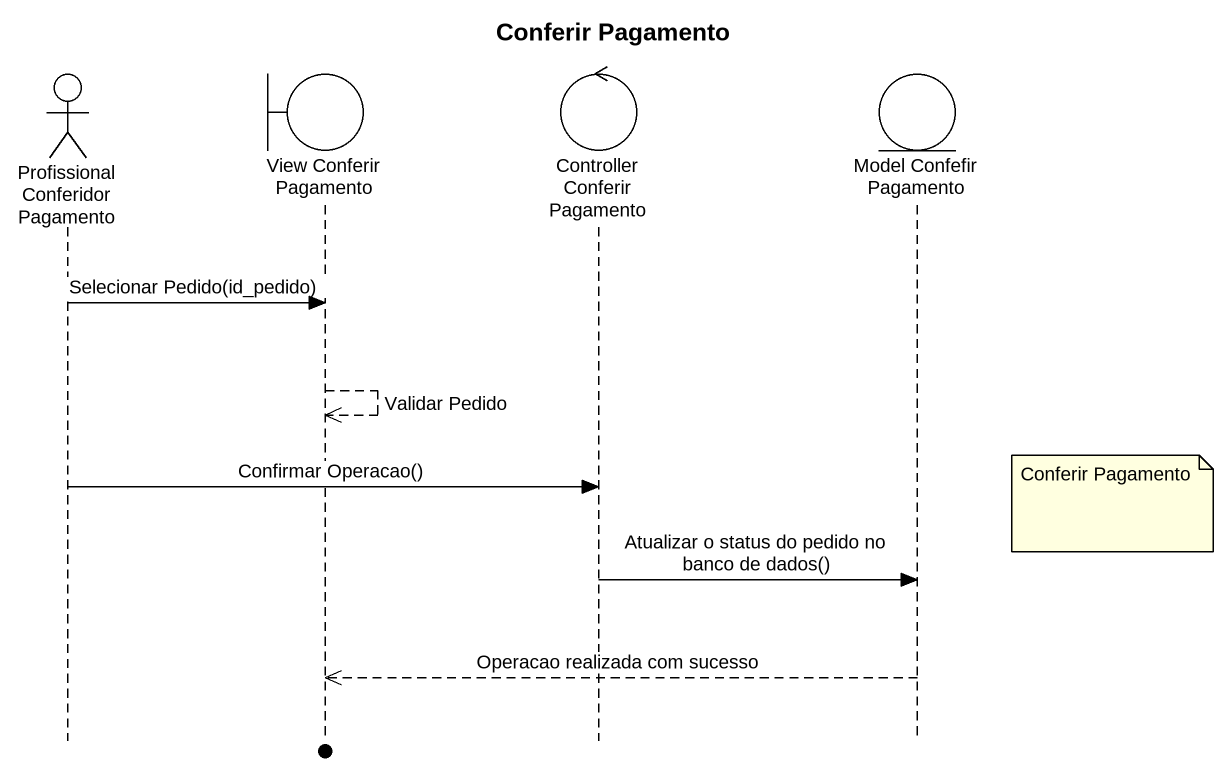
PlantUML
@startuml
title Conferir Pagamento
hide footbox
actor "Profissional Conferidor Pagamento" as Profissional_Conferidor
boundary "View Conferir Pagamento" as View_Conferir_Pagamento
control "Controller Conferir Pagamento" as Controller_Conferir
entity "Model Confefir Pagamento" as Model_Confefir_Pagamento

Profissional_Conferidor -> View_Conferir_Pagamento : Selecionar Pedido(id_pedido)
View_Conferir_Pagamento -->> View_Conferir_Pagamento : Validar Pedido
Profissional_Conferidor -> Controller_Conferir : Confirmar Operacao()
note right of Model_Confefir_Pagamento : Conferir Pagamento
Controller_Conferir -> Model_Confefir_Pagamento : Atualizar o status do pedido no banco de dados()
Model_Confefir_Pagamento -->> View_Conferir_Pagamento : Operacao realizada com sucesso
@enduml
